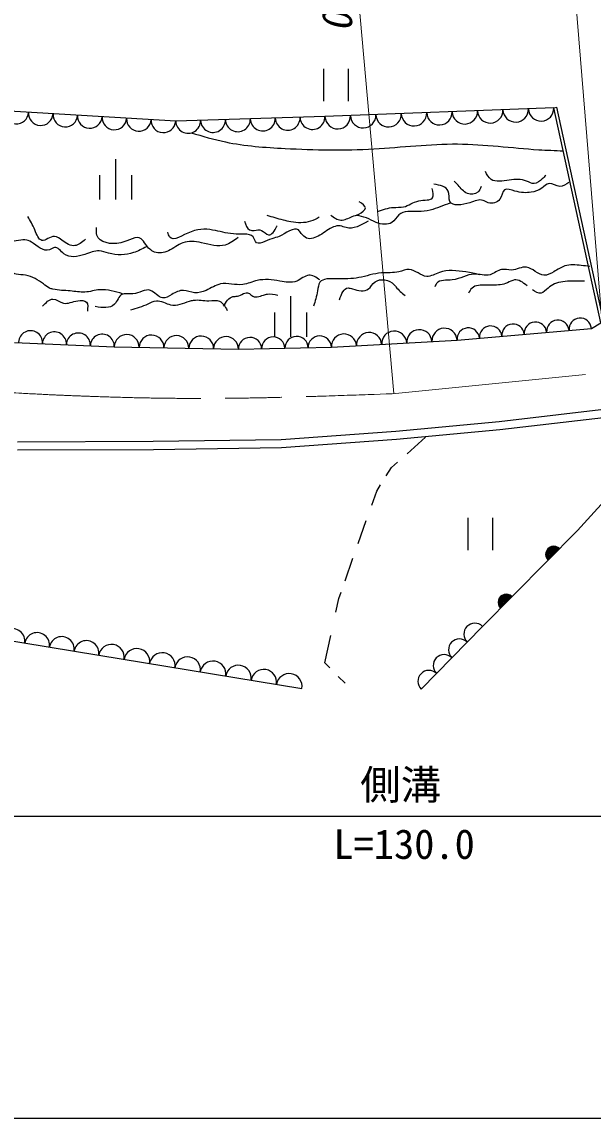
# Model space of a CAD drawing. Units: millimetres, scale not verified. Extents: x 40000 to 680000, y 20000 to 380000.
# Drawn here: x 476012 to 511289, y 205000 to 272686 of the extents above; entities that cross this region are included whole.
import ezdxf
from ezdxf.enums import TextEntityAlignment as Align

# ---------------------------------------------------------------- set-up
doc = ezdxf.new("R2010")
doc.units = ezdxf.units.MM
doc.header["$LTSCALE"] = 1000
doc.linetypes.add('CHAIN', pattern=[18.5, 12, -1.5, 3.5, -1.5])
for name, color, linetype, lineweight in [('M-BGD', 7, 'Continuous', 25), ('M-BMK', 2, 'CHAIN', 13), ('M-STR-HTXT', 7, 'Continuous', 13), ('M-STR-STR3', 7, 'Continuous', 25), ('M-TTL-BAND', 7, 'Continuous', 25)]:
    doc.layers.add(name, color=color, linetype=linetype, lineweight=lineweight)
doc.styles.add('ＭＳ ゴシック', font='')
doc.styles.get('ＭＳ ゴシック').set_extended_font_data('MS Gothic')

msp = doc.modelspace()

# ---------------------------------------------------------------- linework, layer by layer
at = {"layer": 'M-BGD'}
for p, q in [((494668, 267783), (494668, 269783)), ((496168, 269783), (496168, 267783)), ((508861, 267377), (494731, 266838)), ((508861, 267377), (509056, 267420)), ((511766, 254100), (508861, 267377)), ((511962, 254142), (509056, 267420)), ((485508, 266561), (474904, 267189)), ((494731, 266838), (485508, 266561)), ((481795, 264214), (481795, 261714)), ((480795, 263214), (480795, 261714)), ((482795, 261714), (482795, 263214)), ((492606, 255747), (492606, 253247)), ((491606, 254747), (491606, 253247)), ((493606, 253247), (493606, 254747)), ((511186, 253765), (511766, 254100)), ((502888, 253039), (511186, 253765)), ((475564, 252881), (481717, 252629)), ((481717, 252629), (489384, 252471)), ((489384, 252471), (495126, 252597)), ((495126, 252597), (502888, 253039)), ((505484, 248012), (512934, 248890)), ((499111, 247418), (505484, 248012)), ((505537, 247515), (512992, 248394)), ((492030, 246908), (499111, 247418)), ((499152, 246919), (505537, 247515)), ((475743, 246766), (484127, 246794)), ((484127, 246794), (492030, 246908)), ((484131, 246294), (492051, 246408)), ((492051, 246408), (499152, 246919)), ((499798, 246020), (500944, 247036)), ((475730, 246266), (484131, 246294)), ((498517, 244658), (498841, 245171)), ((498841, 245171), (499218, 245505)), ((513458, 244738), (510324, 241287)), ((497615, 242846), (497923, 243720)), ((497923, 243720), (498165, 244102)), ((496782, 240483), (497280, 241896)), ((503570, 240063), (503570, 242063)), ((505070, 242063), (505070, 240063)), ((510324, 241287), (504458, 235364)), ((495968, 238176), (496460, 239571)), ((495401, 236242), (495584, 237087)), ((495584, 237087), (495722, 237479)), ((467042, 235815), (480758, 233585)), ((504458, 235364), (500673, 231482)), ((494725, 233119), (495088, 234796)), ((480758, 233585), (493303, 231522)), ((495031, 232806), (494725, 233119)), ((495969, 231846), (495551, 232274))]:
    msp.add_line(p, q, dxfattribs=at)
for centre, radius, start, end in [((508076, 267347), 786, 182.18523, 2.18523), ((475661, 267144), 759, 176.61367, 356.61367), ((477176, 267054), 759, 176.61367, 356.61367), ((478691, 266964), 759, 176.61367, 356.61367), ((480206, 266875), 759, 176.61367, 356.61367), ((481721, 266785), 759, 176.61367, 356.61367), ((483236, 266696), 759, 176.61367, 356.61367), ((489351, 266676), 769, 181.71756, 1.71756), ((490888, 266722), 769, 181.71756, 1.71756), ((492425, 266769), 769, 181.71756, 1.71756), ((493962, 266815), 769, 181.71756, 1.71756), ((495516, 266868), 786, 182.18523, 2.18523), ((497086, 266928), 786, 182.18523, 2.18523), ((498656, 266987), 786, 182.18523, 2.18523), ((500226, 267047), 786, 182.18523, 2.18523), ((501796, 267107), 786, 182.18523, 2.18523), ((503366, 267167), 786, 182.18523, 2.18523), ((504936, 267227), 786, 182.18523, 2.18523), ((506506, 267287), 786, 182.18523, 2.18523), ((484751, 266606), 759, 176.61367, 356.61367), ((486277, 266584), 769, 181.71756, 1.71756), ((487814, 266630), 769, 181.71756, 1.71756), ((504962, 253220), 694, 4.99794, 184.99794), ((506345, 253341), 694, 4.99794, 184.99794), ((507728, 253462), 694, 4.99794, 184.99794), ((509112, 253583), 694, 4.99794, 184.99794), ((510495, 253704), 694, 4.99794, 184.99794), ((476542, 252881), 740, 357.2073, 177.2073), ((478020, 252809), 740, 357.2073, 177.2073), ((479499, 252737), 740, 357.2073, 177.2073), ((480977, 252665), 740, 357.2073, 177.2073), ((482483, 252613), 767, 358.82124, 178.82124), ((484017, 252581), 767, 358.82124, 178.82124), ((485550, 252550), 767, 358.82124, 178.82124), ((487084, 252518), 767, 358.82124, 178.82124), ((488617, 252487), 767, 358.82124, 178.82124), ((490101, 252487), 718, 1.25905, 181.25905), ((491537, 252518), 718, 1.25905, 181.25905), ((492973, 252550), 718, 1.25905, 181.25905), ((494408, 252581), 718, 1.25905, 181.25905), ((495902, 252641), 777, 3.25722, 183.25722), ((497455, 252730), 777, 3.25722, 183.25722), ((499007, 252818), 777, 3.25722, 183.25722), ((500559, 252906), 777, 3.25722, 183.25722), ((502112, 252995), 777, 3.25722, 183.25722), ((503579, 253099), 694, 4.99794, 184.99794), ((508857, 239806), 500, 45.27949, 225.27949), ((508857, 239806), 500, 45.27949, 225.27949), ((508857, 239806), 450, 45.27949, 225.27949), ((508857, 239806), 400, 45.27949, 225.27949), ((508857, 239806), 350, 45.27949, 225.27949), ((508857, 239806), 300, 45.27949, 225.27949), ((508857, 239806), 250, 45.27949, 225.27949), ((508857, 239806), 200, 45.27949, 225.27949), ((508857, 239806), 150, 45.27949, 225.27949), ((508857, 239806), 100, 45.27949, 225.27949), ((508857, 239806), 50, 45.27949, 225.27949), ((505924, 236845), 500, 45.27949, 225.27949), ((505924, 236845), 500, 45.27949, 225.27949), ((505924, 236845), 450, 45.27949, 225.27949), ((505924, 236845), 400, 45.27949, 225.27949), ((505924, 236845), 350, 45.27949, 225.27949), ((505924, 236845), 300, 45.27949, 225.27949), ((505924, 236845), 250, 45.27949, 225.27949), ((505924, 236845), 200, 45.27949, 225.27949), ((505924, 236845), 150, 45.27949, 225.27949), ((505924, 236845), 100, 45.27949, 225.27949), ((505924, 236845), 50, 45.27949, 225.27949), ((503985, 234879), 678, 45.72522, 225.72522), ((475424, 234452), 772, 350.76444, 170.76444), ((476948, 234204), 772, 350.76444, 170.76444), ((478472, 233957), 772, 350.76444, 170.76444), ((479996, 233709), 772, 350.76444, 170.76444), ((481542, 233456), 795, 350.66161, 170.66161), ((503039, 233908), 678, 45.72522, 225.72522), ((483110, 233198), 795, 350.66161, 170.66161), ((484678, 232940), 795, 350.66161, 170.66161), ((502092, 232938), 678, 45.72522, 225.72522), ((486246, 232682), 795, 350.66161, 170.66161), ((487814, 232425), 795, 350.66161, 170.66161), ((489382, 232167), 795, 350.66161, 170.66161), ((490951, 231909), 795, 350.66161, 170.66161), ((492519, 231651), 795, 350.66161, 170.66161), ((501146, 231967), 678, 45.72522, 225.72522)]:
    msp.add_arc(centre, radius, start, end, dxfattribs=at)
for points, knots in [([(486463, 265838), (487168, 265631), (487872, 265425), (488588, 265275), (489793, 265023), (491030, 264935), (492265, 264872), (494099, 264779), (495928, 264744), (497756, 264847), (499478, 264944), (501200, 265163), (502919, 265149), (504590, 265135), (506259, 264901), (507932, 264796), (508435, 264765), (508938, 264746), (509441, 264726)], [0, 0, 0, 0, 1, 1, 1, 2, 2, 2, 3, 3, 3, 4, 4, 4, 5, 5, 5, 6, 6, 6, 6]), ([(508365, 263209), (508296, 263138), (508227, 263066), (508150, 262994), (508003, 262856), (507828, 262715), (507648, 262707), (507495, 262701), (507338, 262790), (507181, 262851), (506835, 262984), (506490, 262975), (506106, 262922), (505709, 262868), (505270, 262766), (504994, 262958), (504841, 263065), (504738, 263263), (504636, 263460)], [0, 0, 0, 0, 1, 1, 1, 2, 2, 2, 3, 3, 3, 4, 4, 4, 5, 5, 5, 6, 6, 6, 6]), ([(509799, 262779), (509612, 262646), (509426, 262513), (509225, 262528), (509011, 262544), (508780, 262729), (508580, 262707), (508416, 262689), (508272, 262533), (508114, 262420), (507913, 262278), (507689, 262206), (507468, 262169), (507148, 262116), (506837, 262137), (506464, 262241), (506224, 262308), (505959, 262410), (505819, 262313), (505681, 262217), (505665, 261926), (505532, 261739), (505377, 261521), (505063, 261445), (504815, 261524), (504698, 261561), (504596, 261633), (504492, 261667), (504246, 261750), (503988, 261625), (503668, 261524), (503200, 261377), (502600, 261281), (502448, 261596), (502367, 261764), (502415, 262050), (502341, 262241), (502229, 262531), (501837, 262601), (501444, 262671)], [0, 0, 0, 0, 1, 1, 1, 2, 2, 2, 3, 3, 3, 4, 4, 4, 5, 5, 5, 6, 6, 6, 7, 7, 7, 8, 8, 8, 9, 9, 9, 10, 10, 10, 11, 11, 11, 12, 12, 12, 13, 13, 13, 13]), ([(504385, 262528), (504329, 262392), (504273, 262256), (504170, 262169), (504009, 262035), (503733, 262019), (503524, 262098), (503278, 262189), (503124, 262410), (502950, 262600), (502870, 262688), (502784, 262769), (502699, 262851)], [0, 0, 0, 0, 1, 1, 1, 2, 2, 2, 3, 3, 3, 4, 4, 4, 4]), ([(497980, 260981), (498298, 261096), (498616, 261211), (498956, 261232), (499168, 261246), (499389, 261222), (499585, 261264), (499902, 261331), (500153, 261569), (500530, 261642), (500852, 261704), (501266, 261646), (501380, 261831), (501454, 261951), (501401, 262174), (501348, 262397)], [0, 0, 0, 0, 1, 1, 1, 2, 2, 2, 3, 3, 3, 4, 4, 4, 5, 5, 5, 5]), ([(495083, 260760), (495288, 260608), (495493, 260455), (495713, 260445), (495940, 260435), (496182, 260578), (496405, 260666), (496540, 260719), (496668, 260753), (496815, 260823), (497001, 260913), (497219, 261063), (497224, 261201), (497229, 261334), (497037, 261456), (496846, 261579)], [0, 0, 0, 0, 1, 1, 1, 2, 2, 2, 3, 3, 3, 4, 4, 4, 5, 5, 5, 5]), ([(502448, 261488), (502245, 261419), (502041, 261350), (501839, 261273), (501636, 261195), (501435, 261109), (501229, 261058), (500988, 260998), (500741, 260985), (500476, 260986), (500055, 260988), (499588, 261025), (499293, 260771), (499138, 260637), (499030, 260421), (498863, 260305), (498607, 260127), (498212, 260180), (497895, 260305), (497674, 260392), (497490, 260513), (497285, 260592), (497095, 260664), (496885, 260700), (496676, 260735)], [0, 0, 0, 0, 1, 1, 1, 2, 2, 2, 3, 3, 3, 4, 4, 4, 5, 5, 5, 6, 6, 6, 7, 7, 7, 8, 8, 8, 8]), ([(479931, 259265), (479722, 259082), (479513, 258899), (479285, 258871), (479029, 258839), (478747, 259003), (478497, 259193), (478341, 259312), (478197, 259440), (478031, 259444), (477770, 259451), (477456, 259154), (477242, 259193), (477041, 259230), (476928, 259563), (476811, 259839), (476672, 260169), (476526, 260416), (476381, 260663)], [0, 0, 0, 0, 1, 1, 1, 2, 2, 2, 3, 3, 3, 4, 4, 4, 5, 5, 5, 6, 6, 6, 6]), ([(494381, 260628), (494205, 260533), (494030, 260438), (493843, 260377), (493459, 260251), (493028, 260267), (492624, 260341), (492466, 260370), (492312, 260408), (492158, 260448), (491822, 260536), (491488, 260636), (491154, 260735)], [0, 0, 0, 0, 1, 1, 1, 2, 2, 2, 3, 3, 3, 4, 4, 4, 4]), ([(483696, 258799), (483439, 258664), (483182, 258530), (482907, 258440), (482418, 258281), (481874, 258265), (481365, 258404), (481170, 258458), (480980, 258534), (480791, 258548), (480498, 258569), (480207, 258439), (479895, 258333), (479458, 258184), (478978, 258083), (478604, 258369), (478403, 258523), (478232, 258789), (478031, 258763), (477928, 258750), (477818, 258662), (477708, 258620), (477332, 258476), (476957, 258867), (476596, 259086), (476471, 259162), (476347, 259218), (476202, 259229), (475867, 259256), (475417, 259050), (475234, 259229), (475128, 259332), (475110, 259563), (475090, 259767), (475068, 259992), (475043, 260184), (475019, 260377)], [0, 0, 0, 0, 1, 1, 1, 2, 2, 2, 3, 3, 3, 4, 4, 4, 5, 5, 5, 6, 6, 6, 7, 7, 7, 8, 8, 8, 9, 9, 9, 10, 10, 10, 11, 11, 11, 12, 12, 12, 12]), ([(489361, 259373), (489106, 259179), (488850, 258986), (488572, 258906), (488124, 258778), (487616, 258945), (487102, 259050), (486703, 259131), (486299, 259175), (485955, 259050), (485647, 258938), (485386, 258691), (485058, 258548), (484783, 258427), (484459, 258380), (484198, 258476), (483982, 258556), (483809, 258734), (483660, 258942), (483564, 259077), (483479, 259224), (483373, 259301), (483079, 259514), (482629, 259174), (482118, 259050), (481503, 258900), (480799, 259062), (480648, 259516), (480602, 259654), (480607, 259818), (480612, 259982)], [0, 0, 0, 0, 1, 1, 1, 2, 2, 2, 3, 3, 3, 4, 4, 4, 5, 5, 5, 6, 6, 6, 7, 7, 7, 8, 8, 8, 9, 9, 9, 10, 10, 10, 10]), ([(497393, 260377), (496937, 260120), (496481, 259864), (496030, 259982), (495911, 260013), (495793, 260071), (495672, 260090), (495389, 260134), (495094, 259968), (494847, 259803), (494701, 259705), (494572, 259607), (494417, 259516), (494163, 259367), (493838, 259236), (493592, 259337), (493466, 259388), (493362, 259500), (493269, 259624), (493210, 259704), (493155, 259788), (493090, 259839), (492801, 260063), (492304, 259607), (491907, 259444), (491752, 259381), (491612, 259362), (491441, 259301), (491083, 259173), (490588, 258858), (490437, 259122), (490408, 259172), (490392, 259242), (490365, 259301), (490207, 259650), (489690, 259578), (489253, 259588), (488756, 259599), (488364, 259717), (487963, 259803), (487500, 259901), (487026, 259956), (486457, 259731), (485941, 259527), (485346, 259094), (485130, 259408), (485081, 259479), (485052, 259587), (485022, 259695)], [0, 0, 0, 0, 1, 1, 1, 2, 2, 2, 3, 3, 3, 4, 4, 4, 5, 5, 5, 6, 6, 6, 7, 7, 7, 8, 8, 8, 9, 9, 9, 10, 10, 10, 11, 11, 11, 12, 12, 12, 13, 13, 13, 14, 14, 14, 15, 15, 15, 16, 16, 16, 16]), ([(489762, 260382), (489832, 260154), (489902, 259925), (490077, 259847), (490157, 259811), (490260, 259808), (490360, 259816), (490516, 259828), (490666, 259870), (490801, 259816), (490962, 259751), (491100, 259551), (491242, 259532), (491435, 259507), (491634, 259818), (491746, 260036), (491757, 260058), (491767, 260078), (491777, 260099)], [0, 0, 0, 0, 1, 1, 1, 2, 2, 2, 3, 3, 3, 4, 4, 4, 5, 5, 5, 6, 6, 6, 6]), ([(482226, 255895), (481760, 256038), (481294, 256181), (480827, 256146), (480517, 256122), (480207, 256020), (479895, 256002), (479598, 255985), (479299, 256045), (478999, 256074), (478638, 256108), (478275, 256096), (477923, 256181), (477849, 256199), (477776, 256221), (477708, 256253), (477577, 256315), (477466, 256412), (477349, 256504), (477020, 256763), (476644, 256976), (476238, 257042), (476047, 257073), (475850, 257072), (475664, 257114), (475426, 257167), (475206, 257290), (474983, 257401), (474687, 257547), (474387, 257671), (474086, 257795)], [0, 0, 0, 0, 1, 1, 1, 2, 2, 2, 3, 3, 3, 4, 4, 4, 5, 5, 5, 6, 6, 6, 7, 7, 7, 8, 8, 8, 9, 9, 9, 10, 10, 10, 10]), ([(504277, 257078), (503717, 257199), (503157, 257320), (502592, 257329), (502328, 257333), (502062, 257312), (501803, 257221), (501534, 257126), (501271, 256955), (501014, 256970), (500655, 256991), (500307, 257376), (499939, 257401), (499728, 257414), (499512, 257311), (499293, 257257), (498937, 257169), (498576, 257214), (498217, 257185), (497743, 257148), (497272, 256982), (496819, 256899), (496375, 256816), (495948, 256813), (495421, 256827), (495034, 256837), (494592, 256856), (494417, 256612), (494322, 256479), (494305, 256269), (494273, 256074), (494219, 255735), (494121, 255438), (494022, 255142)], [0, 0, 0, 0, 1, 1, 1, 2, 2, 2, 3, 3, 3, 4, 4, 4, 5, 5, 5, 6, 6, 6, 7, 7, 7, 8, 8, 8, 9, 9, 9, 10, 10, 10, 11, 11, 11, 11]), ([(511090, 257580), (510912, 257605), (510735, 257631), (510552, 257651), (510214, 257690), (509858, 257713), (509548, 257616), (509310, 257541), (509100, 257395), (508867, 257257), (508671, 257141), (508459, 257031), (508257, 257042), (507887, 257063), (507550, 257495), (507181, 257544), (506887, 257583), (506571, 257376), (506249, 257365), (506042, 257357), (505833, 257431), (505640, 257401), (505391, 257361), (505171, 257148), (504923, 257078), (504617, 256991), (504270, 257119), (503954, 257114), (503496, 257106), (503105, 256815), (502592, 256755), (502231, 256713), (501810, 256784), (501624, 256540), (501579, 256481), (501547, 256403), (501516, 256325)], [0, 0, 0, 0, 1, 1, 1, 2, 2, 2, 3, 3, 3, 4, 4, 4, 5, 5, 5, 6, 6, 6, 7, 7, 7, 8, 8, 8, 9, 9, 9, 10, 10, 10, 11, 11, 11, 12, 12, 12, 12]), ([(494417, 256755), (494187, 256907), (493957, 257059), (493735, 257042), (493485, 257023), (493244, 256788), (492982, 256683), (492656, 256553), (492298, 256623), (491943, 256683), (491465, 256764), (490994, 256825), (490544, 256719), (490245, 256649), (489955, 256505), (489648, 256468), (489199, 256414), (488715, 256590), (488285, 256504), (487977, 256443), (487697, 256246), (487389, 256110), (487159, 256008), (486914, 255940), (486672, 255966), (486441, 255992), (486213, 256103), (485991, 256110), (485748, 256117), (485514, 255998), (485273, 255859), (485080, 255746), (484882, 255620), (484700, 255644), (484436, 255677), (484205, 256023), (483947, 256110), (483627, 256217), (483266, 255928), (482871, 255895), (482625, 255874), (482366, 255953), (482190, 255859), (481991, 255753), (481897, 255429), (481724, 255249), (481455, 254970), (480998, 255038), (480540, 255106)], [0, 0, 0, 0, 1, 1, 1, 2, 2, 2, 3, 3, 3, 4, 4, 4, 5, 5, 5, 6, 6, 6, 7, 7, 7, 8, 8, 8, 9, 9, 9, 10, 10, 10, 11, 11, 11, 12, 12, 12, 13, 13, 13, 14, 14, 14, 15, 15, 15, 16, 16, 16, 16]), ([(495618, 255534), (495755, 255892), (495892, 256250), (496153, 256258), (496238, 256260), (496335, 256226), (496437, 256195), (496778, 256090), (497168, 256014), (497413, 256195), (497564, 256307), (497659, 256515), (497822, 256636), (498140, 256871), (498714, 256768), (498987, 256478), (499034, 256429), (499072, 256374), (499113, 256321), (499272, 256117), (499476, 255952), (499680, 255786)], [0, 0, 0, 0, 1, 1, 1, 2, 2, 2, 3, 3, 3, 4, 4, 4, 5, 5, 5, 6, 6, 6, 7, 7, 7, 7]), ([(507217, 256397), (506954, 256597), (506691, 256797), (506428, 256755), (506287, 256732), (506146, 256640), (505998, 256576), (505711, 256451), (505401, 256436), (505102, 256432), (504960, 256431), (504821, 256431), (504672, 256432), (504366, 256435), (504016, 256440), (503811, 256253), (503720, 256171), (503658, 256050), (503596, 255930)], [0, 0, 0, 0, 1, 1, 1, 2, 2, 2, 3, 3, 3, 4, 4, 4, 5, 5, 5, 6, 6, 6, 6]), ([(510767, 256683), (510506, 256687), (510245, 256690), (509978, 256683), (509609, 256674), (509229, 256645), (508903, 256504), (508762, 256444), (508632, 256363), (508508, 256253), (508365, 256126), (508231, 255961), (508078, 255930), (507913, 255898), (507726, 256022), (507540, 256146)], [0, 0, 0, 0, 1, 1, 1, 2, 2, 2, 3, 3, 3, 4, 4, 4, 5, 5, 5, 5]), ([(488471, 255125), (488629, 255397), (488787, 255670), (489038, 255723), (489125, 255741), (489223, 255733), (489321, 255754), (489570, 255807), (489825, 256045), (490014, 255943), (490079, 255908), (490136, 255833), (490203, 255786), (490401, 255645), (490684, 255742), (490927, 255817), (491014, 255844), (491096, 255868), (491179, 255880), (491382, 255909), (491595, 255863), (491809, 255817)], [0, 0, 0, 0, 1, 1, 1, 2, 2, 2, 3, 3, 3, 4, 4, 4, 5, 5, 5, 6, 6, 6, 7, 7, 7, 7]), ([(477288, 255125), (477493, 255351), (477699, 255577), (477930, 255570), (478134, 255563), (478357, 255375), (478572, 255323), (478854, 255255), (479123, 255421), (479461, 255471), (479669, 255501), (479902, 255488), (480005, 255372), (480106, 255258), (480080, 255043), (480054, 254829)], [0, 0, 0, 0, 1, 1, 1, 2, 2, 2, 3, 3, 3, 4, 4, 4, 5, 5, 5, 5]), ([(482741, 254904), (483099, 255008), (483458, 255112), (483812, 255282), (483979, 255362), (484146, 255457), (484315, 255471), (484604, 255494), (484898, 255279), (485197, 255219), (485583, 255141), (485977, 255320), (486362, 255439), (486446, 255466), (486530, 255489), (486614, 255502), (486919, 255551), (487227, 255468), (487558, 255471), (487790, 255473), (488034, 255518), (488219, 255439), (488426, 255352), (488559, 255112), (488692, 254873)], [0, 0, 0, 0, 1, 1, 1, 2, 2, 2, 3, 3, 3, 4, 4, 4, 5, 5, 5, 6, 6, 6, 7, 7, 7, 8, 8, 8, 8])]:
    msp.add_open_spline(points, degree=3, knots=knots, dxfattribs=at)
at = {"layer": 'M-BMK'}
msp.add_line((498878, 249730), (512140, 251035), dxfattribs=at)
msp.add_open_spline([(475067, 249808), (476072, 249752), (477077, 249697), (478082, 249651), (478455, 249635), (478829, 249619), (479202, 249605), (479576, 249590), (479949, 249575), (480323, 249562), (482565, 249481), (484808, 249436), (487051, 249437), (490994, 249439), (494936, 249584), (498878, 249730)], degree=3, knots=[0, 0, 0, 0, 1, 1, 1, 2, 2, 2, 3, 3, 3, 4, 4, 4, 5, 5, 5, 5], dxfattribs=at)
at = {"layer": 'M-STR-HTXT'}
for p, q in [((512106, 251031), (509522, 282609)), ((498985, 249740), (496206, 280871))]:
    msp.add_line(p, q, dxfattribs=at)
at = {"layer": 'M-STR-STR3'}
msp.add_line((557318, 223630), (428202, 223630), dxfattribs=at)
at = {"layer": 'M-TTL-BAND'}
msp.add_line((40000, 205000), (579000, 205000), dxfattribs=at)

# ---------------------------------------------------------------- texts
at = {"layer": 'M-STR-HTXT', "style": 'ＭＳ ゴシック', "oblique": 15}
msp.add_text('R＝280', height=1833, rotation=274.362, dxfattribs=at).set_placement((493521, 279861), align=Align.BOTTOM_LEFT)
at = {"layer": 'M-STR-STR3', "style": 'ＭＳ ゴシック'}
for s, p in [('側溝', (496905, 224116)), ('L=130.0', (495255, 220452))]:
    msp.add_text(s, height=1833, dxfattribs=at).set_placement(p, align=Align.BOTTOM_LEFT)

doc.saveas('drawing.dxf')
